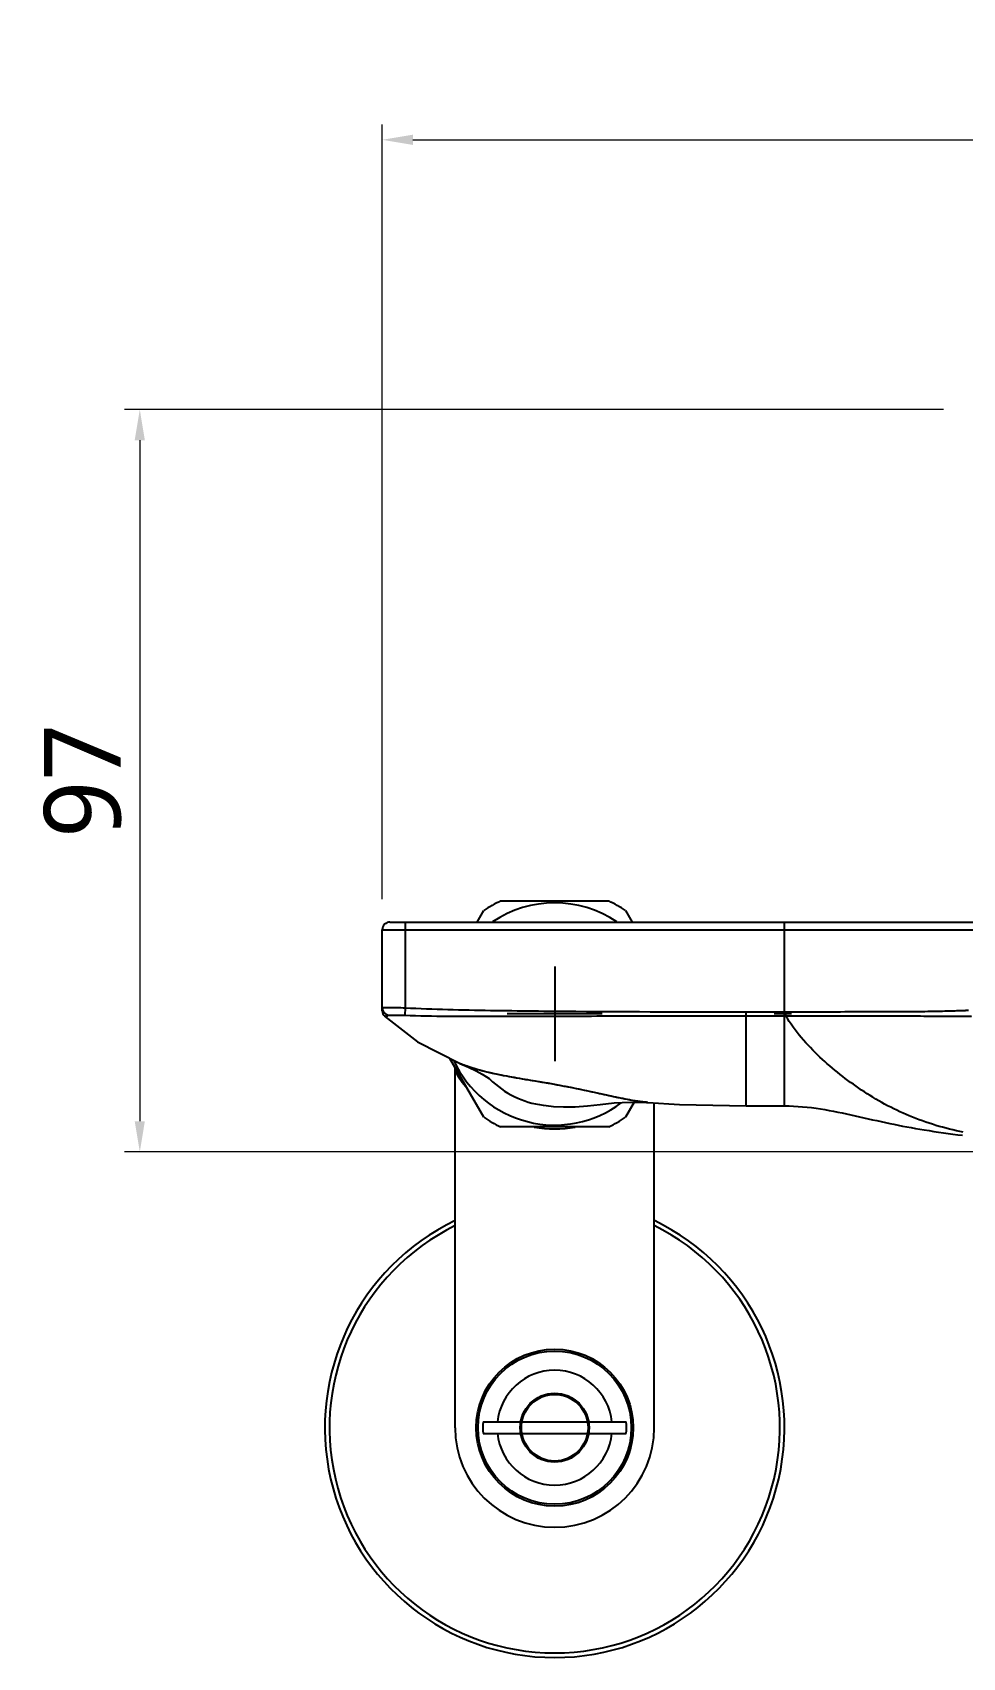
# Model space of a CAD drawing. Extents: x 1777 to 3131, y 3495 to 4487.
# Drawn here: x 1956.1 to 2077.5, y 3673.8 to 3885.9 of the extents above; entities that cross this region are included whole.
import ezdxf

# ---------------------------------------------------------------- set-up
doc = ezdxf.new("R2010")
doc.units = 0
doc.header["$LTSCALE"] = 30
doc.header["$MEASUREMENT"] = 0
doc.header["$PDMODE"] = 3
doc.header["$PDSIZE"] = -10
doc.linetypes.add('CENTER', pattern=[2, 1.25, -0.25, 0.25, -0.25])
doc.layers.get('0').update_dxf_attribs({"linetype": 'CONTINUOUS'})
doc.layers.get('DEFPOINTS').update_dxf_attribs({"linetype": 'CONTINUOUS'})
for name, color, linetype in [('5NMSW005_DXF_CONTINUOUS_LINE', 7, 'CONTINUOUS'), ('80Q7D005_DXF_CONTINUOUS_LINE', 7, 'CONTINUOUS'), ('80T238080_DXF_AXIS', 7, 'CONTINUOUS'), ('80T238080_DXF_CONTINUOUS_LINE', 7, 'CONTINUOUS'), ('81Q65000_DXF_CONTINUOUS_LINE', 7, 'CONTINUOUS'), ('82Q12000_DXF_CONTINUOUS_LINE', 7, 'CONTINUOUS'), ('83Q65000_DXF_CONTINUOUS_LINE', 7, 'CONTINUOUS')]:
    doc.layers.add(name, color=color, linetype=linetype)
doc.styles.add('Daelim Dimension', font='NanumGothic.ttf')
doc.dimstyles.new('DEFAULT', dxfattribs={"dimscale": 2, "dimtxt": 2, "dimasz": 2, "dimexe": 0, "dimexo": 2, "dimgap": 1, "dimtad": 1, "dimdec": 1, "dimzin": 9, "dimdsep": 46, "dimtxsty": 'Daelim Dimension', "dimcen": 0.5, "dimclrd": 252, "dimclre": 252, "dimclrt": 3, "dimadec": 1, "dimazin": 0, "dimtfac": 1, "dimtdec": 1, "dimtix": 1, "dimtmove": 0, "dimatfit": 3, "dimfxl": 0, "dimtolj": 1, "dimtzin": 1, "dimlwd": 9, "dimlwe": 9, "dimarcsym": 0})

# ---------------------------------------------------------------- blocks, each defined once
blk = doc.blocks.new('*D77')
at = {"color": 5, "lineweight": 9, "ltscale": 0.5}
for p, q in [((2001.75, 3772.8), (2001.75, 3873.9)), ((2196.75, 3772.8), (2196.75, 3873.9)), ((2005.75, 3871.9), (2192.75, 3871.9))]:
    blk.add_line(p, q, dxfattribs=at)
at = {"color": 5, "ltscale": 0.5}
for points in [[(2005.75, 3872.57), (2005.75, 3871.23), (2001.75, 3871.9)], [(2192.75, 3872.57), (2192.75, 3871.23), (2196.75, 3871.9)]]:
    blk.add_solid(points, dxfattribs=at)
at = {"layer": 'DEFPOINTS', "color": 0, "ltscale": 0.5}
for p in [(2196.75, 3871.9), (2001.75, 3768.8), (2196.75, 3768.8)]:
    blk.add_point(p, dxfattribs=at)
at = {"color": 7, "ltscale": 0.5, "insert": (2099.25, 3879.34), "char_height": 10, "attachment_point": 5, "style": 'Daelim Dimension'}
blk.add_mtext('\\A1;195', dxfattribs=at)
blk = doc.blocks.new('*D78')
at = {"color": 5, "lineweight": 9, "ltscale": 0.5}
for p, q in [((2075, 3836.68), (1968.09, 3836.68)), ((1970.09, 3832.68), (1970.09, 3743.8)), ((2080.25, 3739.8), (1968.09, 3739.8))]:
    blk.add_line(p, q, dxfattribs=at)
at = {"color": 5, "ltscale": 0.5}
for points in [[(1969.42, 3832.68), (1970.75, 3832.68), (1970.09, 3836.68)], [(1969.42, 3743.8), (1970.75, 3743.8), (1970.09, 3739.8)]]:
    blk.add_solid(points, dxfattribs=at)
at = {"layer": 'DEFPOINTS', "color": 0, "ltscale": 0.5}
for p in [(2079, 3836.68), (1970.09, 3739.8), (2084.25, 3739.8)]:
    blk.add_point(p, dxfattribs=at)
at = {"color": 7, "ltscale": 0.5, "insert": (1962.64, 3788.24), "char_height": 10, "attachment_point": 5, "rotation": 90, "style": 'Daelim Dimension'}
blk.add_mtext('\\A1;97', dxfattribs=at)

msp = doc.modelspace()

# ---------------------------------------------------------------- linework, layer by layer
at = {"layer": '5NMSW005_DXF_CONTINUOUS_LINE', "color": 7, "linetype": 'Continuous'}
for p, q in [((2014.14, 3769.8), (2015, 3771.29)), ((2017.19, 3772.55), (2031.3, 3772.55)), ((2033.49, 3771.29), (2034.35, 3769.8)), ((2015, 3744.32), (2010.56, 3752)), ((2034.63, 3746.29), (2033.49, 3744.32)), ((2031.3, 3743.05), (2017.19, 3743.05))]:
    msp.add_line(p, q, dxfattribs=at)
for radius, start, end in [(16.35, 115.5591, 124.4409), (14.5, 55.9555, 124.0445), (16.35, 55.5591, 64.4409), (14.5, 204.7214, 306.8672), (16.35, 235.5591, 244.4409), (16.35, 295.5591, 304.4409)]:
    msp.add_arc((2024.25, 3757.8), radius, start, end, dxfattribs=at)
at = {"layer": '80Q7D005_DXF_CONTINUOUS_LINE', "color": 7, "linetype": 'Continuous'}
msp.add_arc((2024.25, 3703.8), 30, 115.7071, 64.2929, dxfattribs=at)
at = {"layer": '80Q7D005_DXF_CONTINUOUS_LINE', "color": 9, "linetype": 'Continuous'}
msp.add_arc((2024.25, 3703.8), 29.4, 116.2436, 63.7564, dxfattribs=at)
at = {"layer": '80T238080_DXF_AXIS', "color": 7, "linetype": 'Continuous'}
for p, q in [((2024.25, 3763.99), (2024.25, 3751.62)), ((2030.43, 3757.8), (2018.06, 3757.8))]:
    msp.add_line(p, q, dxfattribs=at)
at = {"layer": '80T238080_DXF_AXIS', "color": 7, "linetype": 'CENTER'}
msp.add_line((2055.18, 3757.8), (2052.91, 3757.8), dxfattribs=at)
at = {"layer": '80T238080_DXF_CONTINUOUS_LINE', "color": 7, "linetype": 'Continuous'}
for p, q in [((2002.75, 3769.8), (2195.75, 3769.8)), ((2001.75, 3758.22), (2001.75, 3768.8)), ((2011.89, 3751.33), (2011.87, 3751.33)), ((2015.65, 3749.42), (2015.78, 3749.3)), ((2036.42, 3746.25), (2036.42, 3746.25)), ((2049.25, 3745.8), (2054.25, 3745.8))]:
    msp.add_line(p, q, dxfattribs=at)
at = {"layer": '80T238080_DXF_CONTINUOUS_LINE', "color": 9, "linetype": 'Continuous'}
for p, q in [((2004.75, 3769.8), (2004.75, 3758.61)), ((2054.25, 3745.8), (2054.25, 3769.8)), ((2001.75, 3768.8), (2196.75, 3768.8)), ((2004.75, 3758.61), (2004.69, 3757.64)), ((2049.25, 3745.8), (2049.25, 3758.08)), ((2049.25, 3758.08), (2054.25, 3758.08)), ((2049.25, 3757.56), (2054.25, 3757.56)), ((2054.25, 3758.08), (2054.39, 3758.08)), ((2054.25, 3757.56), (2054.39, 3757.56)), ((2054.39, 3758.08), (2054.39, 3757.56))]:
    msp.add_line(p, q, dxfattribs=at)
at = {"layer": '80T238080_DXF_CONTINUOUS_LINE', "color": 40, "linetype": 'Continuous'}
msp.add_line((2011.9, 3751.32), (2011.86, 3751.34), dxfattribs=at)
at = {"layer": '80T238080_DXF_CONTINUOUS_LINE', "color": 7, "linetype": 'Continuous'}
for points in [[(2002.05, 3757.5), (2006.34, 3754.15), (2011.89, 3751.33)], [(2011.87, 3751.34), (2013, 3750.84), (2013.99, 3750.36), (2014.77, 3749.94), (2015.34, 3749.61), (2015.69, 3749.39), (2015.76, 3749.35)], [(2022.75, 3745.9), (2023.12, 3745.85), (2024.08, 3745.74), (2025.42, 3745.67), (2026.94, 3745.7), (2028.52, 3745.82), (2030.19, 3745.99), (2032.02, 3746.18), (2034.11, 3746.3), (2036.42, 3746.25)], [(2036.42, 3746.25), (2040.53, 3746), (2049.25, 3745.8)]]:
    msp.add_lwpolyline(points, dxfattribs=at)
for centre, radius, start, end in [((2002.75, 3768.8), 1, 90, 180), ((2002.75, 3758.22), 1, 180, 225.9588), ((2024.24, 3757.8), 12, 225.1577, 262.8143), ((2091.98, 3861.44), 120.35, 260.682, 263.085)]:
    msp.add_arc(centre, radius, start, end, dxfattribs=at)
at = {"layer": '80T238080_DXF_CONTINUOUS_LINE', "color": 9, "linetype": 'Continuous'}
for centre, radius, start, end in [((2002.74, 3758.61), 0.998, 180.0156, 258.1787), ((2019.27, 3769.29), 19.42, 247.6634, 247.8041)]:
    msp.add_arc(centre, radius, start, end, dxfattribs=at)
at = {"layer": '80T238080_DXF_CONTINUOUS_LINE', "color": 40, "linetype": 'Continuous'}
for centre, radius, start, end in [((2019.08, 3768.82), 18.92, 247.6824, 248.2367), ((2037.6, 3761.85), 15.65, 265.0007, 265.699)]:
    msp.add_arc(centre, radius, start, end, dxfattribs=at)
at = {"layer": '80T238080_DXF_CONTINUOUS_LINE', "color": 9, "linetype": 'Continuous'}
for points, knots in [([(2001.75, 3758.61), (2001.75, 3758.63), (2001.86, 3758.62), (2001.99, 3758.64), (2002.29, 3758.63), (2002.65, 3758.63), (2003.1, 3758.63), (2003.81, 3758.63), (2004.36, 3758.63), (2004.75, 3758.61)], [0, 0, 0, 0, 0.019887, 0.076776, 0.169112, 0.293383, 0.44483, 0.617562, 1, 1, 1, 1]), ([(2004.75, 3758.61), (2008.45, 3758.42), (2015.87, 3758.25), (2030.7, 3758.1), (2041.83, 3758.08), (2049.25, 3758.08)], [0, 0, 0, 0, 0.249992, 0.499994, 1, 1, 1, 1]), ([(2002.05, 3757.5), (2002.06, 3757.5), (2002.23, 3757.49), (2002.4, 3757.54), (2002.54, 3757.63)], [0, 0, 0, 0, 0.04232, 1, 1, 1, 1]), ([(2002.54, 3757.63), (2002.56, 3757.64), (2002.64, 3757.64), (2002.77, 3757.65), (2002.98, 3757.64), (2003.36, 3757.64), (2003.94, 3757.65), (2004.43, 3757.65), (2004.69, 3757.64)], [0, 0, 0, 0, 0.032014, 0.09872, 0.196035, 0.319781, 0.631299, 1, 1, 1, 1]), ([(2004.69, 3757.64), (2006.55, 3757.56), (2010.26, 3757.5), (2017.68, 3757.49), (2026.96, 3757.53), (2038.1, 3757.56), (2045.53, 3757.56), (2049.25, 3757.56)], [0, 0, 0, 0, 0.124875, 0.249852, 0.499886, 0.749942, 1, 1, 1, 1]), ([(2054.39, 3758.08), (2055.87, 3758.09), (2058.82, 3758.1), (2063.18, 3758.1), (2067.36, 3758.11), (2071.14, 3758.12), (2073.92, 3758.16), (2075.7, 3758.2), (2076.68, 3758.23), (2077.34, 3758.26), (2077.9, 3758.27), (2078.03, 3758.31), (2078.27, 3758.3), (2078.25, 3758.31)], [0, 0, 0, 0, 0.186242, 0.37051, 0.54863, 0.711861, 0.845779, 0.897293, 0.937456, 0.966694, 0.986017, 0.996698, 1, 1, 1, 1]), ([(2077.59, 3742.36), (2075.18, 3742.86), (2071.66, 3743.89), (2067.31, 3745.98), (2064.3, 3747.83), (2061.48, 3749.88), (2057.94, 3752.89), (2055.6, 3755.56), (2054.39, 3757.56)], [0, 0, 0, 0, 0.259265, 0.384952, 0.50876, 0.631119, 0.752683, 1, 1, 1, 1]), ([(2054.39, 3757.56), (2055.89, 3757.56), (2058.87, 3757.55), (2063.28, 3757.55), (2067.5, 3757.55), (2070.82, 3757.54), (2073.22, 3757.53), (2074.72, 3757.52), (2075.98, 3757.51), (2076.98, 3757.5), (2077.72, 3757.5), (2078.19, 3757.5), (2078.44, 3757.5), (2078.57, 3757.49), (2078.6, 3757.51), (2078.66, 3757.49), (2078.66, 3757.5)], [0, 0, 0, 0, 0.185128, 0.368288, 0.54528, 0.707529, 0.77892, 0.841308, 0.89333, 0.934374, 0.964688, 0.985032, 0.991783, 0.996437, 0.999132, 1, 1, 1, 1]), ([(2036.42, 3746.25), (2035.53, 3746.32), (2033.66, 3746.61), (2029.63, 3747.5), (2024.26, 3748.67), (2017.87, 3749.59), (2013.74, 3750.57), (2011.93, 3751.31)], [0, 0, 0, 0, 0.107398, 0.226053, 0.494604, 0.766048, 1, 1, 1, 1])]:
    msp.add_open_spline(points, degree=3, knots=knots, dxfattribs=at)
at = {"layer": '80T238080_DXF_CONTINUOUS_LINE', "color": 40, "linetype": 'Continuous'}
for points, knots in [([(2016.03, 3750.07), (2015.18, 3750.26), (2013.78, 3750.62), (2012.56, 3751.06), (2012.07, 3751.25)], [0, 0, 0, 0, 0.571429, 1, 1, 1, 1]), ([(2022.54, 3748.89), (2022.17, 3748.95), (2020.87, 3749.17), (2018.65, 3749.54), (2016.87, 3749.88), (2016.03, 3750.07)], [0, 0, 0, 0, 0.166667, 0.583333, 1, 1, 1, 1]), ([(2036.23, 3746.27), (2035.72, 3746.31), (2034.81, 3746.43), (2033.45, 3746.68), (2032.24, 3746.93), (2031.04, 3747.19), (2029.81, 3747.46), (2028.47, 3747.75), (2026.64, 3748.14), (2024.61, 3748.53), (2023.1, 3748.8), (2022.54, 3748.89)], [0, 0, 0, 0, 0.140187, 0.233645, 0.327103, 0.420561, 0.514019, 0.607477, 0.700935, 0.88785, 1, 1, 1, 1])]:
    msp.add_open_spline(points, degree=3, knots=knots, dxfattribs=at)
at = {"layer": '80T238080_DXF_CONTINUOUS_LINE', "color": 7, "linetype": 'Continuous'}
msp.add_open_spline([(2054.25, 3745.8), (2055.82, 3745.8), (2058.94, 3745.51), (2063.49, 3744.52), (2067.97, 3743.48), (2070.98, 3742.92), (2072.49, 3742.67)], degree=3, knots=[0, 0, 0, 0, 0.254578, 0.504554, 0.752739, 1, 1, 1, 1], dxfattribs=at)
at = {"layer": '81Q65000_DXF_CONTINUOUS_LINE', "color": 7, "linetype": 'Continuous'}
for p, q in [((2019.96, 3704.55), (2028.53, 3704.55)), ((2019.96, 3703.05), (2028.53, 3703.05))]:
    msp.add_line(p, q, dxfattribs=at)
msp.add_circle((2024.25, 3703.8), 4.35, dxfattribs=at)
at = {"layer": '82Q12000_DXF_CONTINUOUS_LINE', "color": 7, "linetype": 'Continuous'}
for p, q in [((2014.9, 3704.55), (2019.81, 3704.55)), ((2028.68, 3704.55), (2033.59, 3704.55)), ((2014.9, 3703.05), (2019.81, 3703.05)), ((2028.68, 3703.05), (2033.59, 3703.05))]:
    msp.add_line(p, q, dxfattribs=at)
for radius in [10, 4.5]:
    msp.add_circle((2024.25, 3703.8), radius, dxfattribs=at)
for radius, start, end in [(7.5, 5.7392, 174.2608), (9.38, 175.4114, 184.5886), (9.38, 355.4114, 4.5886), (7.5, 185.7392, 354.2608)]:
    msp.add_arc((2024.25, 3703.8), radius, start, end, dxfattribs=at)
at = {"layer": '83Q65000_DXF_CONTINUOUS_LINE', "color": 7, "linetype": 'Continuous'}
for p, q in [((2011.25, 3703.8), (2011.25, 3750.82)), ((2037.25, 3703.8), (2037.25, 3746.2))]:
    msp.add_line(p, q, dxfattribs=at)
msp.add_circle((2024.25, 3703.8), 10.25, dxfattribs=at)
at = {"layer": '83Q65000_DXF_CONTINUOUS_LINE', "color": 9, "linetype": 'Continuous'}
for start, end in [(209.9264, 220.3046), (259.6712, 280.3294)]:
    msp.add_arc((2024.25, 3757.8), 15, start, end, dxfattribs=at)
at = {"layer": '83Q65000_DXF_CONTINUOUS_LINE', "color": 7, "linetype": 'Continuous'}
msp.add_arc((2024.25, 3703.8), 13, 180, 0, dxfattribs=at)

# ---------------------------------------------------------------- dimensions: what is measured, and where the dimension line sits
at = {"color": 5, "ltscale": 0.5}
dim = msp.add_linear_dim(base=(2196.75, 3871.9), p1=(2001.75, 3768.8), p2=(2196.75, 3768.8), dimstyle='DEFAULT', override={"dimtxt": 5, "dimexe": 1, "dimdec": 0, "dimclrd": 5, "dimclre": 5, "dimclrt": 7}, dxfattribs=at)
dim.commit()
dim.dimension.update_dxf_attribs({"geometry": '*D77', "text_midpoint": (2099.25, 3879.34)})
dim = msp.add_linear_dim(base=(1970.09, 3739.8), p1=(2079, 3836.68), p2=(2084.25, 3739.8), angle=90, dimstyle='DEFAULT', override={"dimtxt": 5, "dimexe": 1, "dimdec": 0, "dimclrd": 5, "dimclre": 5, "dimclrt": 7}, dxfattribs=at)
dim.commit()
dim.dimension.update_dxf_attribs({"geometry": '*D78', "text_midpoint": (1962.64, 3788.24)})

doc.saveas('drawing.dxf')
